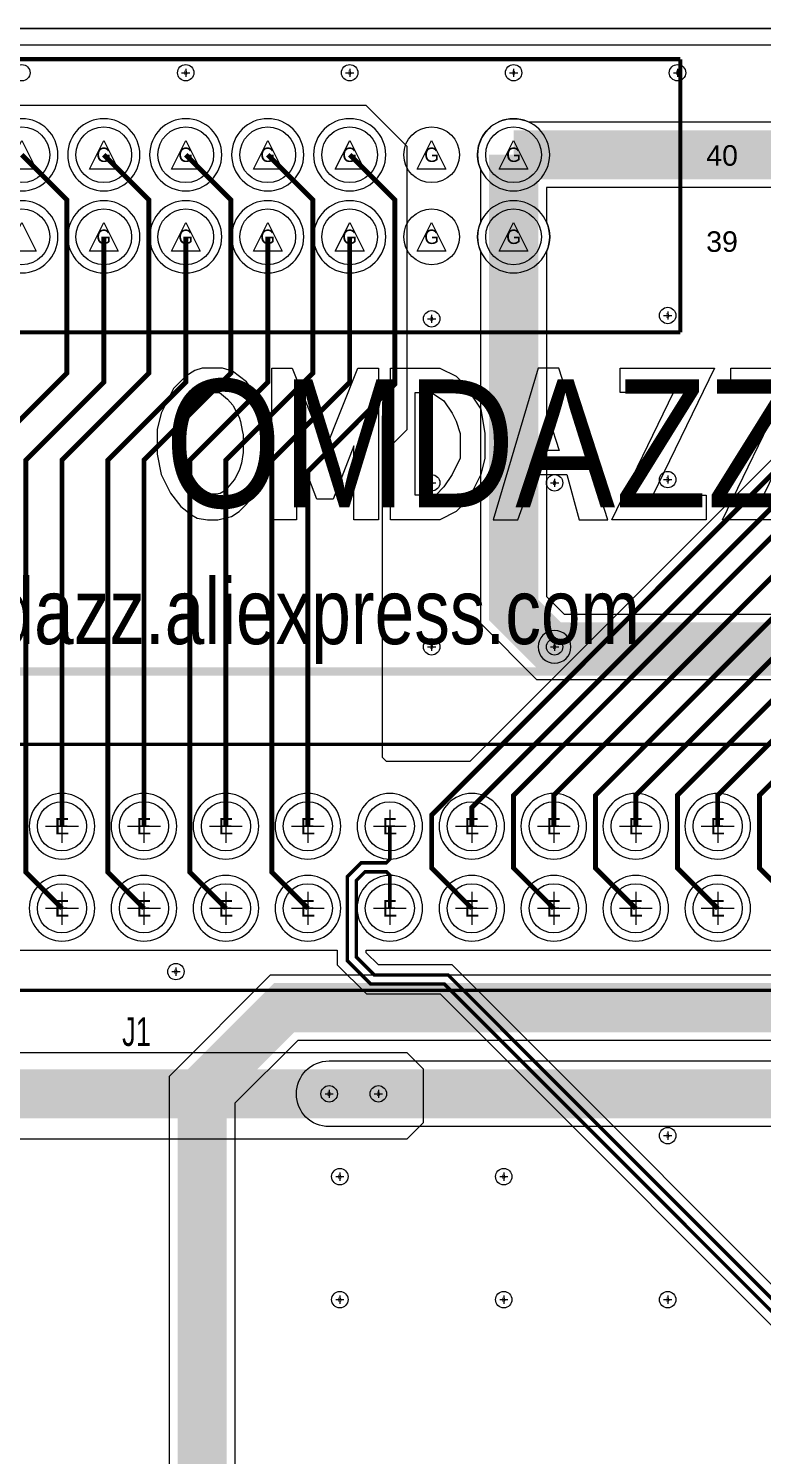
# Model space of a CAD drawing. Extents: x -3 to 10972, y 0 to 3504.
# Drawn here: x 1558 to 2454, y 1764 to 3504 of the extents above; entities that cross this region are included whole.
import ezdxf
from ezdxf.enums import TextEntityAlignment as Align

# ---------------------------------------------------------------- set-up
doc = ezdxf.new("R2010")
doc.units = 0
doc.layers.add('DB-LX16', color=10, linetype='CONTINUOUS')

# ---------------------------------------------------------------- blocks, each defined once
blk = doc.blocks.new('FIGURE_CROSS')
for points in [[(0, 0.5), (0, -0.5)], [(-0.5, 0), (0.5, 0)]]:
    blk.add_lwpolyline(points)
blk = doc.blocks.new('FIGURE_TRI')
blk.add_lwpolyline([(-0.5, -0.5), (0, 0.5), (0.5, -0.5)], close=True)

msp = doc.modelspace()

# ---------------------------------------------------------------- linework, layer by layer
at = {"layer": 'DB-LX16'}
for points in [[(0, 2600), (0, 3425.19, -0.414214), (78.74, 3503.93), (3976.37, 3503.93, -0.414214), (4055.11, 3425.19), (4055.11, 78.74, -0.414214), (3976.37, 0), (78.74, 0, -0.414214), (0, 78.74), (0, 2598.42)], [(320, 3483.92), (3976.37, 3483.92, -0.414214), (4035.1, 3425.19), (4035.1, 78.74, -0.414214)], [(2988.43, 2709.98), (2178.43, 2709.98), (2109.98, 2778.43), (2109.98, 3231.65, -0.218332), (2109.98, 3268.35), (2109.98, 3331.65, -0.695438), (2168.35, 3390.02), (3851.57, 3390.02)], [(3818.43, 3309.98), (2190.02, 3309.98), (2190.02, 3268.35, -0.218332), (2190.02, 3231.65), (2190.02, 2811.57), (2211.57, 2790.02), (3021.57, 2790.02)]]:
    msp.add_lwpolyline(points, format="xyb", dxfattribs=at)
for points in [[(0, 78.74, 0.414214), (78.74, 0), (3976.37, 0, 0.414214), (4055.11, 78.74), (4055.11, 3425.19, 0.414214), (3976.37, 3503.93), (78.74, 3503.93, 0.414214), (0, 3425.19), (0, 2600), (0, 2598.42)], [(20.01, 3425.19, -0.414214), (78.74, 3483.92), (3976.37, 3483.92, -0.414214), (4035.1, 3425.19), (4035.1, 78.74, -0.414214), (3976.37, 20.01), (78.74, 20.01, -0.414214), (20.01, 78.74)], [(1594.02, 3350, 1), (1505.98, 3350, 1)], [(1694.02, 3350, 1), (1605.98, 3350, 1)], [(1794.02, 3350, 1), (1705.98, 3350, 1)], [(1894.02, 3350, 1), (1805.98, 3350, 1)], [(1994.02, 3350, 1), (1905.98, 3350, 1)], [(2194.02, 3350, 1), (2105.98, 3350, 1)], [(1594.02, 3250, 1), (1505.98, 3250, 1)], [(1694.02, 3250, 1), (1605.98, 3250, 1)], [(1794.02, 3250, 1), (1705.98, 3250, 1)], [(1894.02, 3250, 1), (1805.98, 3250, 1)], [(1994.02, 3250, 1), (1905.98, 3250, 1)], [(2194.02, 3250, 1), (2105.98, 3250, 1)], [(2220.02, 2750, 1), (2179.98, 2750, 1)], [(1639.04, 2531.2, 1), (1559, 2531.2, 1)], [(1739.04, 2531.2, 1), (1659, 2531.2, 1)], [(1839.04, 2531.2, 1), (1759, 2531.2, 1)], [(1939.04, 2531.2, 1), (1859, 2531.2, 1)], [(2039.04, 2531.2, 1), (1959, 2531.2, 1)], [(2139.04, 2531.2, 1), (2059, 2531.2, 1)], [(2239.04, 2531.2, 1), (2159, 2531.2, 1)], [(2339.04, 2531.2, 1), (2259, 2531.2, 1)], [(2439.04, 2531.2, 1), (2359, 2531.2, 1)], [(1925, 2245.02), (3103.43, 2245.02), (3393.43, 2535.02), (3520, 2535.02, -0.037453), (3525.97, 2534.57), (3526.12, 2534.54), (3559.54, 2534.54), (3559.54, 2501.12), (3559.57, 2500.97, -0.075011), (3559.57, 2489.03), (3559.54, 2488.88), (3559.54, 2455.46), (3526.12, 2455.46), (3525.97, 2455.43, -0.037453), (3520, 2454.98), (3426.57, 2454.98), (3136.57, 2164.98), (1925, 2164.98, -1)], [(1639.04, 2431.2, 1), (1559, 2431.2, 1)], [(1739.04, 2431.2, 1), (1659, 2431.2, 1)], [(1839.04, 2431.2, 1), (1759, 2431.2, 1)], [(1939.04, 2431.2, 1), (1859, 2431.2, 1)], [(2039.04, 2431.2, 1), (1959, 2431.2, 1)], [(2139.04, 2431.2, 1), (2059, 2431.2, 1)], [(2239.04, 2431.2, 1), (2159, 2431.2, 1)], [(2339.04, 2431.2, 1), (2259, 2431.2, 1)], [(2439.04, 2431.2, 1), (2359, 2431.2, 1)]]:
    msp.add_lwpolyline(points, format="xyb", close=True, dxfattribs=at)
for points, const_width in [([(46.46, 3466.54), (2353.54, 3466.54)], 5), ([(2353.54, 3466.54), (2353.54, 3133.46)], 5), ([(2150, 3350), (2150, 3250)], 60), ([(3880.28, 3099.55), (3880.28, 3304.72), (3835, 3350), (2150, 3350)], 60), ([(1499.02, 2531.2), (1499.02, 2977.71), (1605, 3083.69), (1605, 3295), (1550, 3350)], 6), ([(1599.02, 2531.2), (1599.02, 2977.71), (1705, 3083.69), (1705, 3295), (1650, 3350)], 6), ([(1699.02, 2531.2), (1699.02, 2977.71), (1805, 3083.69), (1805, 3295), (1750, 3350)], 6), ([(1799.02, 2531.2), (1799.02, 2977.71), (1905, 3083.69), (1905, 3295), (1850, 3350)], 6), ([(1899.02, 2531.2), (1899.02, 2964.02), (2005, 3070), (2005, 3295), (1950, 3350)], 6), ([(2200, 2750), (2195, 2750), (2150, 2795), (2150, 3250)], 60), ([(1650, 3250), (1650, 3072.71), (1555, 2977.71), (1555, 2475.22), (1599.02, 2431.2)], 6), ([(1750, 3250), (1750, 3072.71), (1655, 2977.71), (1655, 2475.22), (1699.02, 2431.2)], 6), ([(1850, 3250), (1850, 3072.71), (1755, 2977.71), (1755, 2475.22), (1799.02, 2431.2)], 6), ([(1950, 3250), (1950, 3072.71), (1855, 2977.71), (1855, 2475.22), (1899.02, 2431.2)], 6), ([(2353.54, 3133.46), (1290.55, 3133.46)], 5), ([(2099.02, 2431.2), (2050, 2480.22), (2050, 2545), (2470, 2965), (3020, 2965), (3035, 2980), (3035, 3054.27), (3080.28, 3099.55)], 6), ([(3180.28, 3099.55), (3135, 3054.27), (3135, 2970), (3090, 2925), (2505.98, 2925), (2150, 2569.02), (2150, 2480.22), (2199.02, 2431.2)], 6), ([(3280.28, 3099.55), (3235, 3054.27), (3235, 2950), (3170, 2885), (2565.98, 2885), (2250, 2569.02), (2250, 2480.22), (2299.02, 2431.2)], 6), ([(3380.28, 3099.55), (3335, 3054.27), (3335, 2940), (3240, 2845), (2625.98, 2845), (2350, 2569.02), (2350, 2480.22), (2399.02, 2431.2)], 6), ([(3480.28, 3099.55), (3435, 3054.27), (3435, 2955), (3285, 2805), (2685.98, 2805), (2450, 2569.02), (2450, 2480.22), (2499.02, 2431.2)], 6), ([(2099.02, 2531.2), (2099.02, 2554.02), (2490, 2945), (3055, 2945), (3080.28, 2970.28), (3080.28, 2999.55)], 6), ([(2199.02, 2531.2), (2199.02, 2569.02), (2535, 2905), (3125, 2905), (3180.28, 2960.28), (3180.28, 2999.55)], 6), ([(2299.02, 2531.2), (2299.02, 2569.02), (2595, 2865), (3205, 2865), (3280.28, 2940.28), (3280.28, 2999.55)], 6), ([(2399.02, 2531.2), (2399.02, 2569.02), (2655, 2825), (3260, 2825), (3380.28, 2945.28), (3380.28, 2999.55)], 6), ([(3099.02, 2531.2), (3099.02, 2655.98), (3005, 2750), (2200, 2750)], 60), ([(1140, 2720), (3015, 2720)], 10), ([(3069.22, 1883.67), (3069.22, 1858.12), (3064.87, 1853.77), (3064.87, 1839.87), (3049, 1824), (2580.44, 1824), (2065.44, 2339), (1975.44, 2339), (1947.04, 2367.4), (1947.04, 2469.56), (1964.18, 2486.7), (1994.82, 2486.7), (1999.02, 2490.9), (1999.02, 2531.2)], 4.2), ([(1985, 2205), (3120, 2205), (3410, 2495), (3520, 2495)], 60), ([(3049.53, 1883.67), (3049.53, 1858.11), (3053.87, 1853.77), (3053.87, 1844.43), (3044.44, 1835), (2585, 1835), (2070, 2350), (1980, 2350), (1958.04, 2371.96), (1958.04, 2465), (1968.74, 2475.7), (1994.82, 2475.7), (1999.02, 2471.5), (1999.02, 2431.2)], 4.2), ([(1770, 1130), (1770, 2210), (1870, 2310), (3045, 2310), (3099.02, 2364.02), (3099.02, 2431.2)], 60), ([(1925, 2205), (99.02, 2205)], 60), ([(1985, 2205), (1925, 2205)], 60), ([(1985, 2205), (1925, 2205)], 60)]:
    msp.add_lwpolyline(points, dxfattribs=dict(at, const_width=const_width))
for points in [[(2464.61, 2978.02), (2096.59, 2610), (1995, 2610), (1990, 2615), (1990, 2985), (2020, 3015), (2020, 3360), (1970, 3410), (320, 3410)], [(250, 2380), (1934.92, 2380), (1934.92, 2362.38), (1970.42, 2326.88), (2060.42, 2326.88), (2575.42, 1811.88)], [(2590.02, 1847.12), (2075.02, 2362.12), (1985.02, 2362.12), (1970.16, 2376.98), (1970.16, 2380), (2945, 2380)], [(1729.98, 1029.98), (1729.98, 2226.57), (1853.43, 2350.02), (3028.43, 2350.02)], [(3061.57, 2269.98), (1886.57, 2269.98), (1810.02, 2193.43), (1810.02, 1110.02)], [(165, 2150), (2020, 2150), (2040, 2170), (2040, 2235), (2020, 2255), (160, 2255)]]:
    msp.add_lwpolyline(points, dxfattribs=at)
for points in [[(1795, 3090), (1770, 3090), (1761, 3087), (1750, 3080), (1735, 3065), (1720, 3035), (1715, 3015), (1715, 2985), (1720, 2960), (1731.4, 2937.2), (1744.2, 2921.24), (1757, 2911), (1764, 2907), (1776.67, 2905), (1789.2, 2905), (1806, 2909), (1815, 2915), (1824, 2924), (1833, 2935), (1840, 2947), (1846.58, 2962.88), (1850, 2980), (1850, 3014), (1846, 3034), (1840.4, 3049.2), (1838, 3054), (1824, 3073), (1807, 3086)], [(1855, 3090), (1880, 3090), (1920, 2990), (1960, 3090), (1985, 3090), (1985, 2905), (1955, 2905), (1955, 2995), (1930, 2930), (1910, 2930), (1885, 2995), (1885, 2905), (1855, 2905)], [(2000, 3090), (2060, 3090), (2080, 3080), (2090, 3070), (2110, 3040), (2115, 3010), (2115, 2980), (2110, 2960), (2100, 2940), (2090, 2925), (2080, 2915), (2060, 2905), (2000, 2905)], [(2205, 3090), (2180, 3090), (2125, 2905), (2155, 2905), (2175, 2960), (2215, 2960), (2230, 2905), (2265, 2905)], [(2280, 3090), (2395, 3090), (2320, 2935), (2385, 2935), (2385, 2905), (2270, 2905), (2345, 3060), (2280, 3060)], [(2415, 3090), (2530, 3090), (2455, 2935), (2520, 2935), (2520, 2905), (2405, 2905), (2480, 3060), (2415, 3060)], [(1808, 3044), (1815, 3030), (1816.7, 3024.9), (1819, 3014), (1820, 3008.33), (1820, 2987), (1818, 2974), (1815, 2965), (1810, 2955), (1809.23, 2953.85), (1801, 2944), (1797, 2940), (1792, 2937), (1787, 2936), (1783, 2936), (1776.33, 2936.83), (1770, 2940), (1760, 2950), (1755, 2957), (1753, 2962), (1751, 2966), (1745, 2990), (1745, 3005), (1745.76, 3008.06), (1749, 3025), (1754, 3038), (1759, 3045), (1765, 3053), (1775, 3060), (1791, 3060), (1801, 3052), (1807.61, 3044.65)], [(2030, 2935), (2030, 3060), (2050, 3060), (2065, 3050), (2075, 3035), (2080, 3025), (2085, 3010), (2085, 2980), (2075, 2960), (2065, 2945), (2055, 2935)], [(2205.5, 2989.5), (2182.5, 2989.5), (2194, 3026)]]:
    msp.add_lwpolyline(points, close=True, dxfattribs=at)
at = {"layer": 'DB-LX16', "const_width": 3.94}
msp.add_lwpolyline([(3199.02, 2631.2), (3299.02, 2631.2), (3299.02, 2331.2), (-0.98, 2331.2), (-0.98, 2631.2)], close=True, dxfattribs=at)
at = {"layer": 'DB-LX16'}
for centre, radius in [((1550, 3450), 10), ((1750, 3450), 10), ((1950, 3450), 10), ((2150, 3450), 10), ((2350, 3450), 10), ((1550, 3350), 34), ((1550, 3350), 34), ((1650, 3350), 34), ((1650, 3350), 34), ((1750, 3350), 34), ((1750, 3350), 34), ((1850, 3350), 34), ((1850, 3350), 34), ((1950, 3350), 34), ((1950, 3350), 34), ((2050, 3350), 34), ((2050, 3350), 34), ((2150, 3350), 34), ((2150, 3350), 34), ((1550, 3250), 34), ((1550, 3250), 34), ((1650, 3250), 34), ((1650, 3250), 34), ((1750, 3250), 34), ((1750, 3250), 34), ((1850, 3250), 34), ((1850, 3250), 34), ((1950, 3250), 34), ((1950, 3250), 34), ((2050, 3250), 34), ((2050, 3250), 34), ((2150, 3250), 34), ((2150, 3250), 34), ((2050, 3150), 10), ((2338, 3154), 10), ((2050, 2950), 10), ((2200, 2950), 10), ((2338, 2954), 10), ((2050, 2750), 10), ((2200, 2750), 10), ((1599.02, 2531.2), 30), ((1599.02, 2531.2), 30), ((1699.02, 2531.2), 30), ((1699.02, 2531.2), 30), ((1799.02, 2531.2), 30), ((1799.02, 2531.2), 30), ((1899.02, 2531.2), 30), ((1899.02, 2531.2), 30), ((1999.02, 2531.2), 30), ((1999.02, 2531.2), 30), ((2099.02, 2531.2), 30), ((2099.02, 2531.2), 30), ((2199.02, 2531.2), 30), ((2199.02, 2531.2), 30), ((2299.02, 2531.2), 30), ((2299.02, 2531.2), 30), ((2399.02, 2531.2), 30), ((2399.02, 2531.2), 30), ((1599.02, 2431.2), 30), ((1599.02, 2431.2), 30), ((1699.02, 2431.2), 30), ((1699.02, 2431.2), 30), ((1799.02, 2431.2), 30), ((1799.02, 2431.2), 30), ((1899.02, 2431.2), 30), ((1899.02, 2431.2), 30), ((1999.02, 2431.2), 30), ((1999.02, 2431.2), 30), ((2099.02, 2431.2), 30), ((2099.02, 2431.2), 30), ((2199.02, 2431.2), 30), ((2199.02, 2431.2), 30), ((2299.02, 2431.2), 30), ((2299.02, 2431.2), 30), ((2399.02, 2431.2), 30), ((2399.02, 2431.2), 30), ((1738, 2354), 10), ((1925, 2205), 10), ((1985, 2205), 10), ((2338, 2154), 10), ((1938, 2104), 10), ((2138, 2104), 10), ((1938, 1954), 10), ((2138, 1954), 10), ((2338, 1954), 10)]:
    msp.add_circle(centre, radius, dxfattribs=at)

# ---------------------------------------------------------------- block references
for name, p, xscale, yscale in [('FIGURE_CROSS', (1750, 3450), 10, 10), ('FIGURE_CROSS', (1950, 3450), 10, 10), ('FIGURE_CROSS', (2150, 3450), 10, 10), ('FIGURE_CROSS', (2350, 3450), 10, 10), ('FIGURE_TRI', (1550, 3350), 35, 35), ('FIGURE_TRI', (1650, 3350), 35, 35), ('FIGURE_TRI', (1750, 3350), 35, 35), ('FIGURE_TRI', (1850, 3350), 35, 35), ('FIGURE_TRI', (1950, 3350), 35, 35), ('FIGURE_TRI', (2050, 3350), 35, 35), ('FIGURE_TRI', (2150, 3350), 35, 35), ('FIGURE_TRI', (1550, 3250), 35, 35), ('FIGURE_TRI', (1650, 3250), 35, 35), ('FIGURE_TRI', (1750, 3250), 35, 35), ('FIGURE_TRI', (1850, 3250), 35, 35), ('FIGURE_TRI', (1950, 3250), 35, 35), ('FIGURE_TRI', (2050, 3250), 35, 35), ('FIGURE_TRI', (2150, 3250), 35, 35), ('FIGURE_CROSS', (2050, 3150), 10, 10), ('FIGURE_CROSS', (2338, 3154), 10, 10), ('FIGURE_CROSS', (2338, 2954), 10, 10), ('FIGURE_CROSS', (2050, 2950), 10, 10), ('FIGURE_CROSS', (2200, 2950), 10, 10), ('FIGURE_CROSS', (2050, 2750), 10, 10), ('FIGURE_CROSS', (2200, 2750), 10, 10), ('FIGURE_CROSS', (1599.02, 2531.2), 40, 40), ('FIGURE_CROSS', (1699.02, 2531.2), 40, 40), ('FIGURE_CROSS', (1799.02, 2531.2), 40, 40), ('FIGURE_CROSS', (1899.02, 2531.2), 40, 40), ('FIGURE_CROSS', (1999.02, 2531.2), 40, 40), ('FIGURE_CROSS', (2099.02, 2531.2), 40, 40), ('FIGURE_CROSS', (2199.02, 2531.2), 40, 40), ('FIGURE_CROSS', (2299.02, 2531.2), 40, 40), ('FIGURE_CROSS', (2399.02, 2531.2), 40, 40), ('FIGURE_CROSS', (1599.02, 2431.2), 40, 40), ('FIGURE_CROSS', (1699.02, 2431.2), 40, 40), ('FIGURE_CROSS', (1799.02, 2431.2), 40, 40), ('FIGURE_CROSS', (1899.02, 2431.2), 40, 40), ('FIGURE_CROSS', (1999.02, 2431.2), 40, 40), ('FIGURE_CROSS', (2099.02, 2431.2), 40, 40), ('FIGURE_CROSS', (2199.02, 2431.2), 40, 40), ('FIGURE_CROSS', (2299.02, 2431.2), 40, 40), ('FIGURE_CROSS', (2399.02, 2431.2), 40, 40), ('FIGURE_CROSS', (1738, 2354), 10, 10), ('FIGURE_CROSS', (1925, 2205), 10, 10), ('FIGURE_CROSS', (1985, 2205), 10, 10), ('FIGURE_CROSS', (2338, 2154), 10, 10), ('FIGURE_CROSS', (1938, 2104), 10, 10), ('FIGURE_CROSS', (2138, 2104), 10, 10), ('FIGURE_CROSS', (1938, 1954), 10, 10), ('FIGURE_CROSS', (2138, 1954), 10, 10), ('FIGURE_CROSS', (2338, 1954), 10, 10)]:
    msp.add_blockref(name, p, dxfattribs=dict(at, xscale=xscale, yscale=yscale))

# ---------------------------------------------------------------- texts
for s, height, p in [('B', 5, (1750, 3450)), ('B', 5, (1950, 3450)), ('B', 5, (2150, 3450)), ('B', 5, (2350, 3450)), ('G', 17.5, (1650, 3350)), ('G', 17.5, (1750, 3350)), ('G', 17.5, (1850, 3350)), ('G', 17.5, (1950, 3350)), ('G', 17.5, (2050, 3350)), ('G', 17.5, (2150, 3350)), ('G', 17.5, (1650, 3250)), ('G', 17.5, (1750, 3250)), ('G', 17.5, (1850, 3250)), ('G', 17.5, (1950, 3250)), ('G', 17.5, (2050, 3250)), ('G', 17.5, (2150, 3250)), ('B', 5, (2050, 3150)), ('B', 5, (2338, 3154)), ('B', 5, (2050, 2950)), ('B', 5, (2200, 2950)), ('B', 5, (2338, 2954)), ('B', 5, (2050, 2750)), ('B', 5, (2200, 2750)), ('E', 20, (1599.02, 2531.2)), ('E', 20, (1699.02, 2531.2)), ('E', 20, (1799.02, 2531.2)), ('E', 20, (1899.02, 2531.2)), ('E', 20, (1999.02, 2531.2)), ('E', 20, (2099.02, 2531.2)), ('E', 20, (2199.02, 2531.2)), ('E', 20, (2299.02, 2531.2)), ('E', 20, (2399.02, 2531.2)), ('E', 20, (1599.02, 2431.2)), ('E', 20, (1699.02, 2431.2)), ('E', 20, (1799.02, 2431.2)), ('E', 20, (1899.02, 2431.2)), ('E', 20, (1999.02, 2431.2)), ('E', 20, (2099.02, 2431.2)), ('E', 20, (2199.02, 2431.2)), ('E', 20, (2299.02, 2431.2)), ('E', 20, (2399.02, 2431.2)), ('B', 5, (1738, 2354)), ('B', 5, (1925, 2205)), ('B', 5, (1985, 2205)), ('B', 5, (2338, 2154)), ('B', 5, (1938, 2104)), ('B', 5, (2138, 2104)), ('B', 5, (1938, 1954)), ('B', 5, (2138, 1954)), ('B', 5, (2338, 1954))]:
    msp.add_text(s, height=height, dxfattribs=at).set_placement(p, align=Align.MIDDLE_CENTER)
for s, height, width, p in [('40', 25, 1.04, (2385, 3336.67)), ('39', 25, 1.04, (2385, 3231.67)), ('OMDAZZ', 156, 0.878205, (1724.5, 2920)), ('https://omdazz.aliexpress.com', 80, 0.8125, (1135, 2753.33))]:
    msp.add_text(s, height=height, dxfattribs=dict(at, width=width)).set_placement(p)
at = {"layer": 'DB-LX16', "width": 0.714286}
msp.add_text('J1', height=35, dxfattribs=at).set_placement((1690, 2263.33), align=Align.CENTER)

doc.saveas('drawing.dxf')
